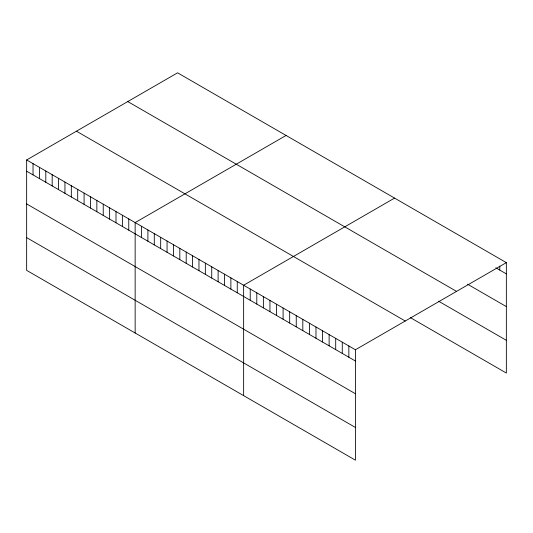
<?xml version="1.0" encoding="UTF-8"?>
<svg xmlns="http://www.w3.org/2000/svg" width="533" height="533" viewBox="0 0 533 533"><rect width="100%" height="100%" fill="white"/><g stroke="black" fill="none" stroke-linecap="round" stroke-linejoin="round"><path stroke-width="0.8" d="M26.65 159.953L355.424 349.768L355.424 460.179L26.65 270.364L26.65 159.953L177.576 72.821L506.35 262.636L506.35 373.047L410.35 317.621M286.068 135.455L135.149 222.594L135.149 333.005M394.567 198.096L243.641 285.235L243.641 395.646M355.424 349.768L506.35 262.636M495.83 267.806L506.35 273.882M467.554 284.209L506.35 306.602M127.767 101.57L456.548 291.391M438.619 301.218L506.35 340.321M76.452 131.198L405.233 321.013M26.65 171.2L355.424 361.014M26.65 203.919L355.424 393.74M26.65 237.638L355.424 427.459M499.774 266.067L499.774 270.084M348.849 345.977L348.849 357.217M342.273 342.179L342.273 353.419M335.703 338.382L335.703 349.628M329.127 334.584L329.127 345.83M322.552 330.786L322.552 342.033M315.976 326.989L315.976 338.235M309.4 323.198L309.4 334.438M302.824 319.4L302.824 330.64M296.248 315.603L296.248 326.849M289.672 311.805L289.672 323.051M283.096 308.007L283.096 319.254M276.52 304.216L276.52 315.456M269.945 300.419L269.945 311.658M263.369 296.621L263.369 307.867M256.793 292.824L256.793 304.07M250.217 289.026L250.217 300.272M237.258 281.551L237.258 292.79M230.876 277.866L230.876 289.106M224.493 274.175L224.493 285.421M218.117 270.491L218.117 281.737M211.734 266.806L211.734 278.053M205.352 263.122L205.352 274.368M198.969 259.438L198.969 270.684M192.586 255.753L192.586 267M186.204 252.069L186.204 263.315M179.821 248.385L179.821 259.631M173.438 244.7L173.438 255.947M167.056 241.016L167.056 252.262M160.673 237.332L160.673 248.578M154.29 233.647L154.29 244.894M147.907 229.963L147.907 241.202M141.531 226.278L141.531 237.518M128.766 218.91L128.766 230.149M122.383 215.225L122.383 226.465M116.001 211.541L116.001 222.781M109.618 207.857L109.618 219.096M103.235 204.172L103.235 215.412M96.853 200.481L96.853 211.728M90.47 196.797L90.47 208.043M84.087 193.113L84.087 204.359M77.705 189.428L77.705 200.674M71.322 185.744L71.322 196.99M64.946 182.059L64.946 193.306M58.563 178.375L58.563 189.621M52.181 174.691L52.181 185.937M45.798 171.006L45.798 182.253M39.415 167.322L39.415 178.568M33.033 163.638L33.033 174.884"/></g></svg>
